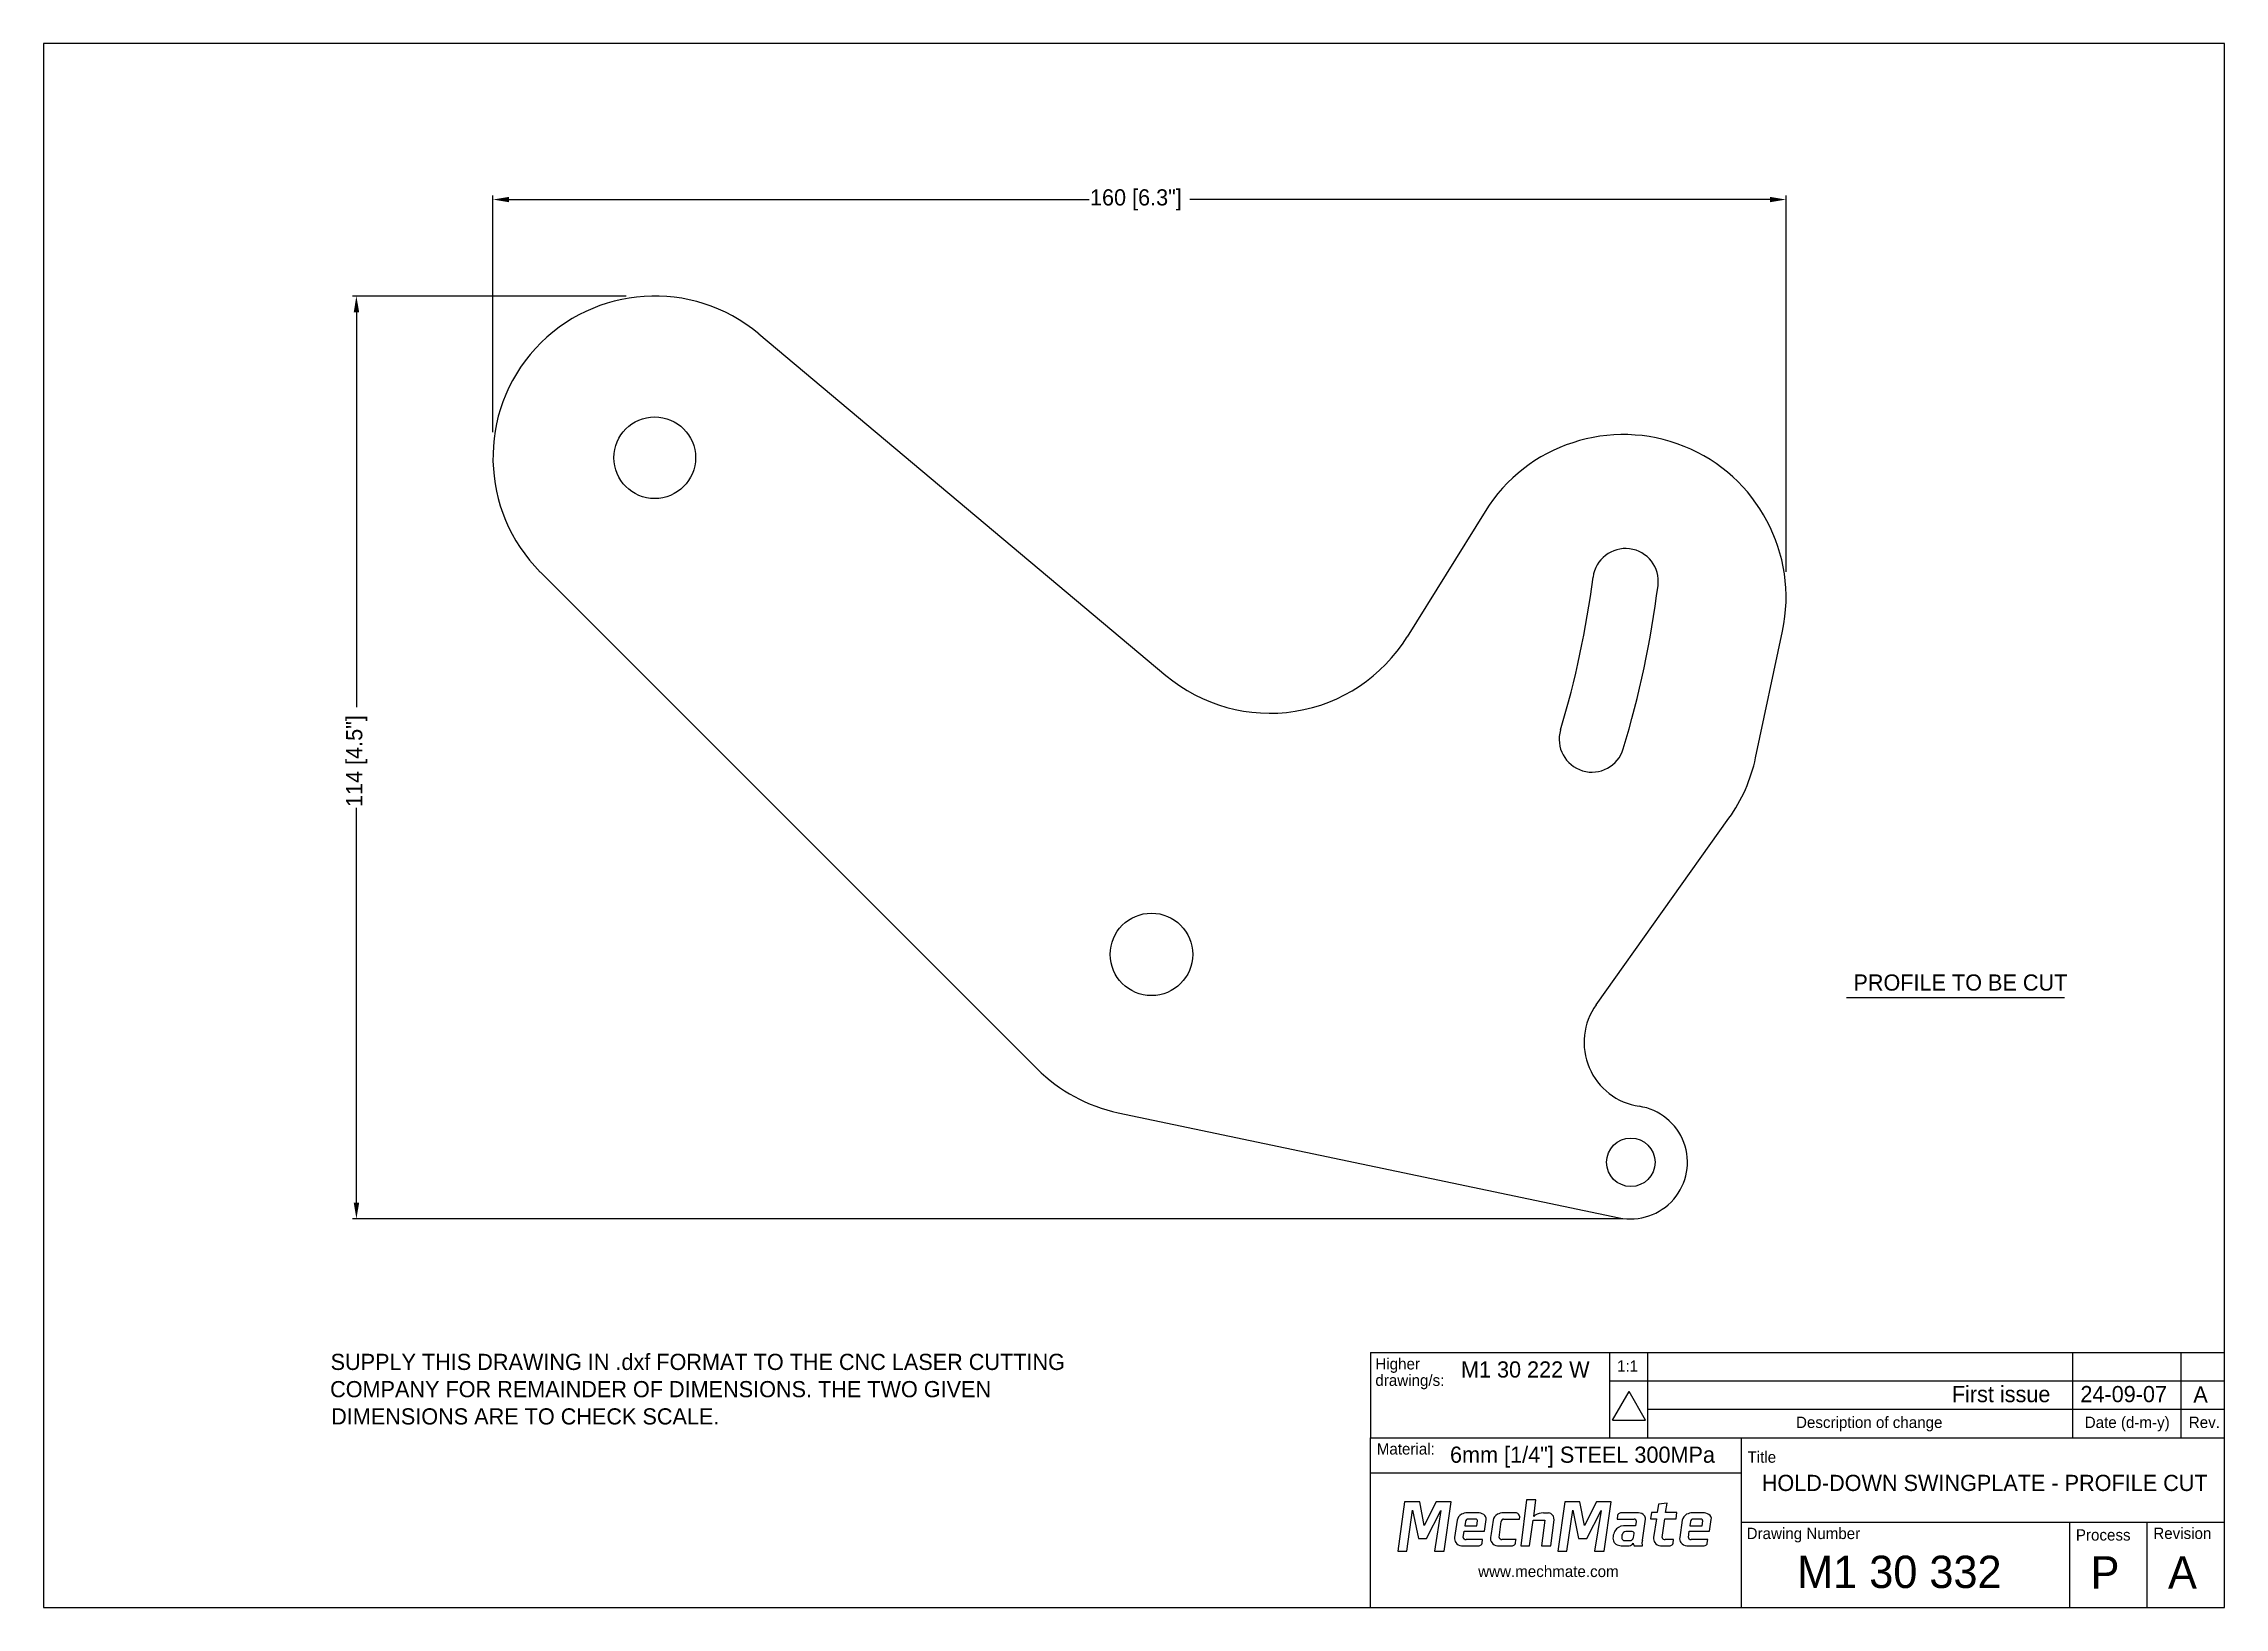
# Model space of a CAD drawing. Extents: x 425 to 695, y 1501 to 1694.
import ezdxf
from ezdxf.enums import TextEntityAlignment as Align

# ---------------------------------------------------------------- set-up
doc = ezdxf.new("R2010")
doc.units = 0
doc.header["$LTSCALE"] = 10
doc.layers.get('0').update_dxf_attribs({"color": 221, "linetype": 'CONTINUOUS'})
doc.layers.get('DEFPOINTS').update_dxf_attribs({"linetype": 'CONTINUOUS'})
for name, color, linetype in [('01_FRAME', 4, 'CONTINUOUS'), ('10_OUTLINE', 2, 'CONTINUOUS'), ('50_DIMENSIONS', 7, 'CONTINUOUS'), ('62_TEXT', 7, 'CONTINUOUS')]:
    doc.layers.add(name, color=color, linetype=linetype)
doc.styles.add('MECHTRONICS', font='txt', dxfattribs={"height": 2})
doc.dimstyles.get("Standard").update_dxf_attribs({"dimtxt": 0.18, "dimasz": 0.18, "dimexe": 0.18, "dimexo": 0.0625, "dimgap": 0.09, "dimtad": 0, "dimtih": 1, "dimtoh": 1, "dimzin": 0, "dimcen": 0.09, "dimazin": 3, "dimtfac": 1, "dimtofl": 0, "dimtmove": 0, "dimatfit": 3})

# ---------------------------------------------------------------- blocks, each defined once
blk = doc.blocks.new('*U2')
at = {"layer": '62_TEXT', "color": 7, "style": 'MECHTRONICS'}
for s, p in [('SUPPLY THIS DRAWING IN .dxf FORMAT TO THE CNC LASER CUTTING ', (460.82, 1530.45)), ('COMPANY FOR REMAINDER OF DIMENSIONS. THE TWO GIVEN ', (460.76, 1527.08)), ('DIMENSIONS ARE TO CHECK SCALE.', (460.89, 1523.71))]:
    blk.add_text(s, height=2, dxfattribs=at).set_placement(p)
blk = doc.blocks.new('*U3')
at = {"layer": '50_DIMENSIONS', "color": 0, "style": 'MECHTRONICS'}
blk.add_text('160 [6.3"]', height=2, dxfattribs=at).set_placement((554.71, 1674.46))
blk = doc.blocks.new('*D0')
at = {"layer": '50_DIMENSIONS', "color": 7}
for p, q in [((480.89, 1646.41), (480.89, 1675.69)), ((482.89, 1675.19), (554.62, 1675.19)), ((638.78, 1675.19), (567.05, 1675.19)), ((640.78, 1629.16), (640.78, 1675.69))]:
    blk.add_line(p, q, dxfattribs=at)
for points in [[(482.89, 1675.52), (482.89, 1674.86), (480.89, 1675.19)], [(638.78, 1675.52), (638.78, 1674.86), (640.78, 1675.19)]]:
    blk.add_solid(points, dxfattribs=at)
at = {"layer": 'DEFPOINTS', "color": 0}
for p in [(640.78, 1675.19), (480.89, 1645.41), (640.78, 1628.16)]:
    blk.add_point(p, dxfattribs=at)
blk.add_blockref('*U3', (0, 0))
blk = doc.blocks.new('*U4')
at = {"layer": '50_DIMENSIONS', "color": 0, "style": 'MECHTRONICS'}
blk.add_text('114 [4.5"]', height=2, rotation=90, dxfattribs=at).set_placement((464.74, 1600.07))
blk = doc.blocks.new('*D1')
at = {"layer": '50_DIMENSIONS', "color": 7}
for p, q in [((497.38, 1663.26), (463.51, 1663.26)), ((464.01, 1661.26), (464.01, 1612.41)), ((464.01, 1551.13), (464.01, 1599.98)), ((620.58, 1549.13), (463.51, 1549.13))]:
    blk.add_line(p, q, dxfattribs=at)
for points in [[(463.68, 1661.26), (464.35, 1661.26), (464.01, 1663.26)], [(463.68, 1551.13), (464.35, 1551.13), (464.01, 1549.13)]]:
    blk.add_solid(points, dxfattribs=at)
at = {"layer": 'DEFPOINTS', "color": 0}
for p in [(464.01, 1663.26), (498.38, 1663.26), (621.58, 1549.13)]:
    blk.add_point(p, dxfattribs=at)
blk.add_blockref('*U4', (0, 0))

msp = doc.modelspace()

# ---------------------------------------------------------------- linework, layer by layer
at = {"layer": '01_FRAME', "color": 4}
for p, q in [((425.337, 1694.476), (425.337, 1501.09)), ((694.97, 1694.476), (425.337, 1694.476)), ((694.97, 1501.09), (694.97, 1694.476)), ((589.393, 1522.07), (618.974, 1522.07)), ((589.393, 1501.09), (589.393, 1522.07)), ((618.974, 1522.07), (694.97, 1522.07)), ((635.237, 1522.07), (635.237, 1501.09)), ((589.394, 1517.723), (635.237, 1517.723)), ((635.237, 1511.626), (694.97, 1511.626)), ((425.337, 1501.09), (694.97, 1501.09))]:
    msp.add_line(p, q, dxfattribs=at)
at = {"layer": '01_FRAME', "color": 8}
for p, q in [((589.393, 1532.616), (618.974, 1532.616)), ((589.393, 1532.616), (589.393, 1522.07)), ((618.974, 1532.616), (694.97, 1532.616)), ((618.974, 1522.07), (618.974, 1532.616)), ((623.698, 1522.07), (623.698, 1532.658)), ((676.242, 1522.07), (676.242, 1532.649)), ((689.634, 1522.07), (689.634, 1532.649)), ((618.974, 1529.103), (694.97, 1529.103)), ((623.698, 1525.591), (694.97, 1525.591)), ((675.826, 1511.626), (675.826, 1501.09)), ((685.398, 1511.626), (685.398, 1501.09))]:
    msp.add_line(p, q, dxfattribs=at)
at = {"layer": '01_FRAME', "color": 7}
for p, q in [((619.316, 1524.258), (621.36, 1527.798)), ((623.404, 1524.258), (621.36, 1527.798)), ((619.316, 1524.258), (623.404, 1524.258)), ((593.619, 1514.134), (592.756, 1508.031)), ((595.494, 1514.134), (593.619, 1514.134)), ((593.879, 1508.031), (594.6, 1513.112)), ((594.6, 1513.112), (595.311, 1509.613)), ((596.048, 1511.219), (595.494, 1514.134)), ((597.522, 1514.134), (596.048, 1511.219)), ((596.331, 1509.613), (598.107, 1513.089)), ((598.107, 1513.089), (597.312, 1508.031)), ((599.371, 1514.134), (597.522, 1514.134)), ((598.496, 1508.031), (599.371, 1514.134)), ((602.847, 1512.781), (601.357, 1512.781)), ((607.319, 1512.781), (605.796, 1512.781)), ((608.68, 1514.393), (607.969, 1508.688)), ((609.845, 1514.393), (608.68, 1514.393)), ((609.601, 1512.35), (609.845, 1514.393)), ((610.771, 1512.781), (611.409, 1512.781)), ((613.416, 1514.134), (612.553, 1508.031)), ((615.291, 1514.134), (613.416, 1514.134)), ((613.676, 1508.031), (614.398, 1513.112)), ((614.398, 1513.112), (615.108, 1509.613)), ((615.845, 1511.219), (615.291, 1514.134)), ((617.32, 1514.134), (615.845, 1511.219)), ((616.128, 1509.613), (617.904, 1513.089)), ((617.904, 1513.089), (617.11, 1508.031)), ((619.168, 1514.134), (617.32, 1514.134)), ((618.294, 1508.031), (619.168, 1514.134)), ((622.55, 1512.795), (620.424, 1512.795)), ((624.127, 1512.809), (623.994, 1512.056)), ((624.855, 1512.809), (624.127, 1512.809)), ((625.019, 1513.86), (624.855, 1512.809)), ((626.055, 1513.978), (625.019, 1513.86)), ((625.886, 1512.809), (626.055, 1513.978)), ((627.27, 1512.809), (625.886, 1512.809)), ((627.178, 1512.056), (627.27, 1512.809)), ((630.685, 1512.781), (629.194, 1512.781)), ((600.111, 1511.874), (599.788, 1509.752)), ((600.858, 1509.729), (600.957, 1510.521)), ((600.957, 1510.521), (603.479, 1510.521)), ((601.124, 1511.718), (601.06, 1511.182)), ((601.06, 1511.182), (602.551, 1511.182)), ((602.368, 1512.008), (601.417, 1512.008)), ((602.551, 1511.182), (602.634, 1511.782)), ((603.479, 1510.521), (603.695, 1511.971)), ((603.479, 1510.521), (603.479, 1510.521)), ((604.305, 1510.213), (604.228, 1509.752)), ((604.551, 1511.874), (604.305, 1510.213)), ((605.297, 1509.729), (605.566, 1511.72)), ((605.858, 1512.012), (607.797, 1512.012)), ((607.797, 1512.012), (607.84, 1512.278)), ((609.059, 1508.688), (609.508, 1511.871)), ((609.508, 1511.871), (610.954, 1511.871)), ((610.954, 1511.871), (610.552, 1508.688)), ((611.689, 1508.688), (612.095, 1511.906)), ((619.948, 1512.457), (619.902, 1512.011)), ((619.902, 1512.011), (621.98, 1512.011)), ((622.162, 1511.165), (620.686, 1511.165)), ((621.767, 1510.455), (620.979, 1510.455)), ((621.917, 1509.735), (622.006, 1510.229)), ((622.239, 1511.718), (622.162, 1511.165)), ((622.245, 1511.785), (622.239, 1511.718)), ((623.006, 1509.413), (623.398, 1511.985)), ((623.994, 1512.056), (624.748, 1512.056)), ((624.748, 1512.056), (624.394, 1509.75)), ((625.463, 1509.726), (625.794, 1512.056)), ((625.794, 1512.056), (627.178, 1512.056)), ((627.948, 1511.874), (627.626, 1509.752)), ((628.695, 1509.729), (628.794, 1510.521)), ((628.794, 1510.521), (631.317, 1510.521)), ((628.962, 1511.718), (628.898, 1511.182)), ((628.898, 1511.182), (630.389, 1511.182)), ((630.206, 1512.008), (629.254, 1512.008)), ((630.389, 1511.182), (630.471, 1511.782)), ((631.317, 1510.521), (631.533, 1511.971)), ((631.317, 1510.521), (631.317, 1510.521)), ((592.756, 1508.031), (593.879, 1508.031)), ((595.311, 1509.613), (596.331, 1509.613)), ((597.312, 1508.031), (598.496, 1508.031)), ((600.665, 1508.706), (602.732, 1508.706)), ((603.249, 1509.49), (601.203, 1509.49)), ((603.202, 1509.044), (603.249, 1509.49)), ((605.104, 1508.706), (605.904, 1508.706)), ((605.904, 1509.49), (605.642, 1509.49)), ((607.388, 1509.49), (605.904, 1509.49)), ((605.904, 1508.706), (606.864, 1508.706)), ((607.334, 1509.044), (607.381, 1509.444)), ((607.381, 1509.444), (607.388, 1509.49)), ((607.969, 1508.688), (609.059, 1508.688)), ((607.969, 1508.688), (607.969, 1508.688)), ((610.552, 1508.688), (611.689, 1508.688)), ((612.553, 1508.031), (613.676, 1508.031)), ((615.108, 1509.613), (616.128, 1509.613)), ((617.11, 1508.031), (618.294, 1508.031)), ((620.394, 1508.705), (621.378, 1508.705)), ((620.778, 1509.363), (621.519, 1509.349)), ((621.978, 1508.72), (623.039, 1508.72)), ((623.039, 1508.72), (622.999, 1509.175)), ((625.271, 1508.704), (626.338, 1508.704)), ((625.271, 1508.704), (625.348, 1508.704)), ((626.855, 1509.488), (625.808, 1509.488)), ((626.809, 1509.042), (626.855, 1509.488)), ((628.502, 1508.706), (630.569, 1508.706)), ((631.086, 1509.49), (629.04, 1509.49)), ((631.04, 1509.044), (631.086, 1509.49))]:
    msp.add_line(p, q, dxfattribs=at)
for centre, radius, start, end in [((601.411, 1511.063), 1.719, 91.80945, 116.43431), ((602.748, 1511.679), 1.106, 44.53258, 84.85299), ((605.851, 1511.063), 1.719, 91.80945, 116.43431), ((607.334, 1512.259), 0.522, 29.01714, 91.67004), ((610.848, 1510.494), 2.288, 91.93371, 118.12841), ((611.419, 1512.266), 0.515, 57.03057, 91.05842), ((611.223, 1511.965), 0.874, 356.16226, 57.03057), ((620.285, 1512.401), 0.342, 130.98421, 170.70616), ((620.423, 1512.242), 0.552, 89.86228, 130.98421), ((622.451, 1511.693), 1.106, 44.53258, 84.85299), ((629.249, 1511.063), 1.719, 91.80945, 116.43431), ((630.585, 1511.679), 1.106, 44.53258, 84.85299), ((601.085, 1511.719), 0.986, 116.43431, 170.97375), ((601.477, 1511.667), 0.356, 129.97887, 171.82155), ((601.426, 1511.741), 0.267, 91.82976, 131.7115), ((602.382, 1511.734), 0.274, 41.69426, 92.74167), ((602.444, 1511.79), 0.19, 357.49651, 41.69426), ((603.128, 1512.053), 0.573, 351.79615, 44.53258), ((605.525, 1511.719), 0.986, 116.43431, 170.97375), ((605.918, 1511.672), 0.356, 129.97887, 171.82155), ((605.866, 1511.745), 0.267, 91.82976, 131.7115), ((607.435, 1512.315), 0.407, 354.75279, 29.01714), ((609.973, 1512.132), 0.431, 118.12841, 149.55028), ((621.232, 1509.602), 1.864, 150.30133, 172.84077), ((620.713, 1509.898), 1.267, 91.21139, 150.30133), ((621.574, 1509.752), 1.113, 164.78825, 186.82015), ((616.857, 1511.107), 3.796, 343.74206, 345.59023), ((620.889, 1510.058), 0.371, 126.79742, 163.58375), ((620.974, 1509.936), 0.519, 89.35534, 126.25018), ((621.754, 1510.181), 0.274, 41.69426, 92.74167), ((621.817, 1510.237), 0.19, 357.49651, 41.69426), ((621.993, 1511.737), 0.274, 41.69426, 92.74167), ((622.056, 1511.793), 0.19, 357.49651, 41.69426), ((622.831, 1512.067), 0.573, 351.79615, 44.53258), ((628.922, 1511.719), 0.986, 116.43431, 170.97375), ((629.314, 1511.667), 0.356, 129.97887, 171.82155), ((629.263, 1511.741), 0.267, 91.82976, 131.7115), ((630.219, 1511.734), 0.274, 41.69426, 92.74167), ((630.282, 1511.79), 0.19, 357.49651, 41.69426), ((630.966, 1512.053), 0.573, 351.79615, 44.53258), ((600.735, 1509.631), 0.954, 172.72156, 213.37814), ((600.68, 1509.595), 0.889, 213.37814, 269.02243), ((601.064, 1509.73), 0.206, 180.44368, 242.05495), ((601.201, 1509.989), 0.498, 242.05495, 270.25019), ((602.729, 1509.263), 0.556, 269.68812, 309.8516), ((602.87, 1509.093), 0.336, 309.8516, 351.61013), ((605.174, 1509.631), 0.954, 172.72156, 213.37814), ((605.119, 1509.595), 0.889, 213.37814, 269.02243), ((605.503, 1509.73), 0.206, 180.44368, 242.05495), ((605.64, 1509.989), 0.498, 242.05495, 270.25019), ((606.861, 1509.263), 0.556, 269.68812, 309.8516), ((607.002, 1509.093), 0.336, 309.8516, 351.61013), ((620.539, 1509.689), 1.166, 172.84077, 205.63065), ((620.06, 1509.459), 0.635, 205.63065, 237.51102), ((620.48, 1510.119), 1.417, 237.51102, 266.51006), ((620.728, 1509.644), 0.26, 185.1713, 236.50138), ((620.8, 1509.751), 0.389, 236.50138, 266.8299), ((621.251, 1509.417), 0.724, 280.14162, 328.8639), ((621.442, 1509.809), 0.467, 279.45656, 324.9294), ((621.297, 1509.912), 0.645, 324.9294, 344.11882), ((622.922, 1509.214), 1.066, 189.25185, 207.62546), ((623.995, 1509.263), 1, 171.34562, 185.04353), ((625.341, 1509.629), 0.954, 172.72156, 213.37814), ((625.286, 1509.592), 0.889, 213.37814, 269.02243), ((625.669, 1509.728), 0.206, 180.44368, 242.05495), ((625.806, 1509.986), 0.498, 242.05495, 270.25019), ((626.335, 1509.26), 0.556, 269.68812, 309.8516), ((626.476, 1509.091), 0.336, 309.8516, 351.61013), ((628.572, 1509.631), 0.954, 172.72156, 213.37814), ((628.517, 1509.595), 0.889, 213.37814, 269.02243), ((628.901, 1509.73), 0.206, 180.44368, 242.05495), ((629.038, 1509.989), 0.498, 242.05495, 270.25019), ((630.566, 1509.263), 0.556, 269.68812, 309.8516), ((630.707, 1509.093), 0.336, 309.8516, 351.61013)]:
    msp.add_arc(centre, radius, start, end, dxfattribs=at)
at = {"layer": '10_OUTLINE', "color": 2}
for p, q in [((513.75, 1658.584), (564.089, 1616.344)), ((603.567, 1636.621), (593.933, 1621.112)), ((486.752, 1629.121), (548.17, 1567.702)), ((637.012, 1606.169), (640.338, 1621.824)), ((617.288, 1575.609), (633.719, 1598.676)), ((558.208, 1562.27), (620.14, 1549.283))]:
    msp.add_line(p, q, dxfattribs=at)
for centre, radius in [((500.894, 1643.263), 5.05), ((562.312, 1581.844), 5.1), ((621.577, 1556.134), 3)]:
    msp.add_circle(centre, radius, dxfattribs=at)
for centre, radius, start, end in [((500.894, 1643.263), 20, 50, 225), ((620.658, 1626.004), 20.119, 348.00727, 148.15195), ((620.927, 1627.986), 4.05, 352.74696, 172.74696), ((500.894, 1643.263), 116.951, 343.26893, 352.74696), ((500.894, 1643.263), 125.051, 343.26893, 352.74696), ((576.944, 1631.665), 20, 230, 328.15195), ((616.772, 1608.429), 4.05, 163.26893, 343.26893), ((617.332, 1610.349), 20.119, 324.53648, 348.00727), ((623.804, 1570.968), 8, 144.53648, 261.46297), ((562.312, 1581.844), 20, 225, 258.1567), ((621.577, 1556.134), 7, 258.1567, 81.46297)]:
    msp.add_arc(centre, radius, start, end, dxfattribs=at)
at = {"layer": '62_TEXT'}
msp.add_line((648.242, 1576.519), (675.218, 1576.519), dxfattribs=at)

# ---------------------------------------------------------------- block references
msp.add_blockref('*U2', (0, 0))

# ---------------------------------------------------------------- texts
at = {"layer": '01_FRAME', "color": 8, "style": 'MECHTRONICS'}
for s, p in [('Higher', (589.998, 1530.51)), ('1:1', (619.876, 1530.236)), ('drawing/s:', (589.998, 1528.482)), ('Description of change', (642.004, 1523.277)), ('Date (d-m-y)', (677.703, 1523.277)), ('Rev.', (690.571, 1523.277)), ('Material:', (590.167, 1519.995)), ('Title', (636.011, 1518.979)), ('Drawing Number', (635.897, 1509.538)), ('Process', (676.609, 1509.352)), ('Revision', (686.181, 1509.554)), ('www.mechmate.com', (602.707, 1504.843))]:
    msp.add_text(s, height=1.4, dxfattribs=at).set_placement(p)
at = {"layer": '01_FRAME', "color": 7, "style": 'MECHTRONICS'}
for s, p in [('First issue', (661.272, 1526.468)), ('A', (691.133, 1526.421))]:
    msp.add_text(s, height=2, dxfattribs=at).set_placement(p)
at = {"layer": '62_TEXT', "style": 'MECHTRONICS'}
for s, p in [('PROFILE TO BE CUT', (662.328, 1577.365)), ('HOLD-DOWN SWINGPLATE - PROFILE CUT', (665.337, 1515.484))]:
    msp.add_text(s, height=2, dxfattribs=at).set_placement(p, align=Align.CENTER)
for s, height, p in [('M1 30 222 W', 2, (600.577, 1529.514)), ('24-09-07', 2, (677.169, 1526.468)), ('6mm [1/4"] STEEL 300MPa', 2, (599.225, 1518.976)), ('M1 30 332', 4, (642.144, 1503.484)), ('P', 4, (678.43, 1503.415)), ('A', 4, (688.002, 1503.415))]:
    msp.add_text(s, height=height, dxfattribs=at).set_placement(p)

# ---------------------------------------------------------------- dimensions: what is measured, and where the dimension line sits
at = {"layer": '50_DIMENSIONS'}
dim = msp.add_linear_dim(base=(640.777, 1675.189), p1=(480.894, 1645.415), p2=(640.777, 1628.156), dimstyle='Standard', dxfattribs=at)
dim.commit()
dim.dimension.update_dxf_attribs({"geometry": '*D0', "text_midpoint": (560.835, 1675.189)})
dim = msp.add_linear_dim(base=(464.013, 1663.263), p1=(621.577, 1549.134), p2=(498.381, 1663.263), angle=90, dimstyle='Standard', dxfattribs=at)
dim.commit()
dim.dimension.update_dxf_attribs({"geometry": '*D1', "text_midpoint": (464.013, 1606.198)})

doc.saveas('drawing.dxf')
